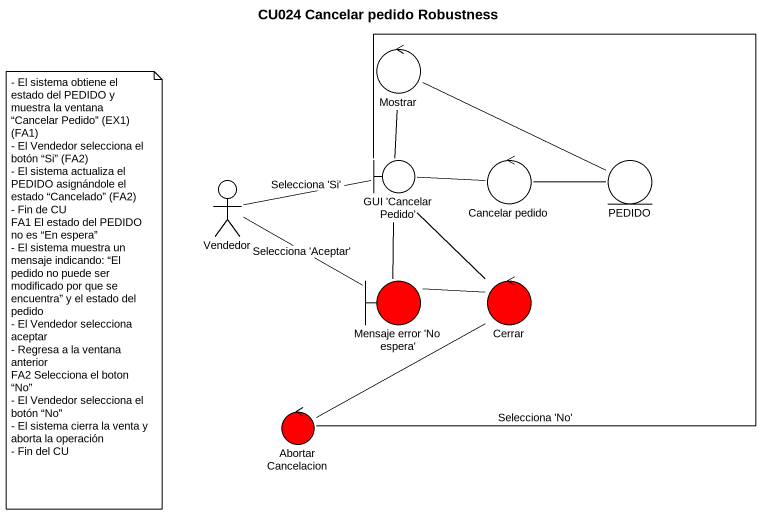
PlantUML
@startuml
title CU024 Cancelar pedido Robustness
control Mostrar
boundary "GUI 'Cancelar Pedido'" as GUI_Cancelar_Pedido
control "Cancelar pedido" as Cancelar_pedido
entity PEDIDO
actor Vendedor
boundary "Mensaje error 'No espera'" as Mensaje_error_No_espera #FF0000
control Cerrar #FF0000
control "Abortar Cancelacion" as Abortar_Cancelacion #FF0000
Mostrar -- GUI_Cancelar_Pedido
Mostrar -right- PEDIDO
GUI_Cancelar_Pedido -right- Cancelar_pedido
GUI_Cancelar_Pedido -- Mensaje_error_No_espera
GUI_Cancelar_Pedido -- Abortar_Cancelacion : Selecciona 'No'
Cancelar_pedido -right- PEDIDO
Vendedor -right- GUI_Cancelar_Pedido : Selecciona 'Si'
Vendedor -right- Mensaje_error_No_espera : Selecciona 'Aceptar'
Mensaje_error_No_espera -right- Cerrar
Cerrar -up- GUI_Cancelar_Pedido
Abortar_Cancelacion -up- Cerrar
note as N1
  - El sistema obtiene el estado del PEDIDO y muestra la ventana “Cancelar Pedido” (EX1) (FA1)
  - El Vendedor selecciona el botón “Si” (FA2)
  - El sistema actualiza el PEDIDO asignándole el estado “Cancelado” (FA2)
  - Fin de CU
  FA1 El estado del PEDIDO no es “En espera”
  - El sistema muestra un mensaje indicando: “El pedido no puede ser modificado por que se encuentra” y el estado del pedido
  - El Vendedor selecciona aceptar
  - Regresa a la ventana anterior
  FA2 Selecciona el boton “No”
  - El Vendedor selecciona el botón “No”
  - El sistema cierra la venta y aborta la operación
  - Fin del CU
end note
@enduml
